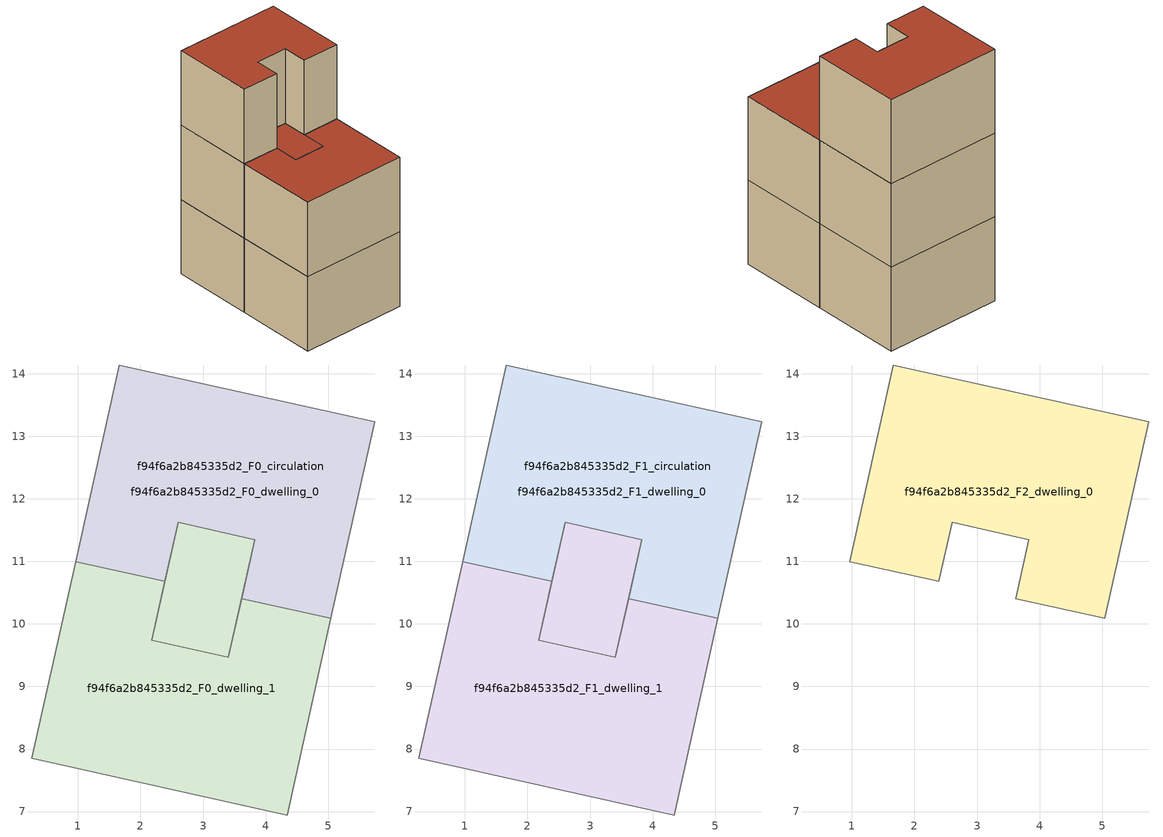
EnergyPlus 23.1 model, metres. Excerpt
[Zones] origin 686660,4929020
f94f6a2b845335d2_F0_dwelling_0
 floor ground (EU_floor_Construction): 3.83,11.35 3.62,10.41 3.41,9.46 2.18,9.74 2.6,11.62 z0; 5.75,13.23 5.05,10.09 3.62,10.41 3.83,11.35 2.6,11.62 2.39,10.68 0.96,11 1.66,14.14 z0
 wall adiabatic (EU_wall_Construction): 2.39,10.68 2.6,11.62 3.83,11.35 3.62,10.41 / 5.05,10.09 5.75,13.23 1.66,14.14 0.96,11 z0:3
 wall to f94f6a2b845335d2_F0_dwelling_1 (EU_wall_Construction): 0.96,11 2.39,10.68 / 3.62,10.41 5.05,10.09 z0:3
f94f6a2b845335d2_F0_dwelling_1
 floor ground (EU_floor_Construction): 5.05,10.09 4.35,6.94 0.26,7.85 0.96,11 2.39,10.68 2.18,9.74 3.41,9.46 3.62,10.41 z0; 3.83,11.35 3.62,10.41 3.41,9.46 2.18,9.74 2.6,11.62 z0
 wall adiabatic (EU_wall_Construction): 3.62,10.41 3.41,9.46 / 2.18,9.74 2.39,10.68 / 0.96,11 0.26,7.85 4.35,6.94 5.05,10.09 z0:3
 wall to f94f6a2b845335d2_F0_circulation (EU_wall_Construction): 3.41,9.46 2.18,9.74 z0:3
f94f6a2b845335d2_F0_circulation
 floor ground (EU_floor_Construction): 3.83,11.35 3.62,10.41 3.41,9.46 2.18,9.74 2.6,11.62 z0; 5.75,13.23 5.05,10.09 3.62,10.41 3.83,11.35 2.6,11.62 2.39,10.68 0.96,11 1.66,14.14 z0; 5.05,10.09 4.35,6.94 0.26,7.85 0.96,11 2.39,10.68 2.18,9.74 3.41,9.46 3.62,10.41 z0
 wall adiabatic (EU_wall_Construction): 3.41,9.46 3.83,11.35 2.6,11.62 2.18,9.74 z0:3
f94f6a2b845335d2_F1_dwelling_0
 floor outside (EU_floor_Construction): 5.75,13.23 5.05,10.09 3.62,10.41 3.83,11.35 2.6,11.62 2.39,10.68 0.96,11 1.66,14.14 z3; 3.83,11.35 3.62,10.41 3.41,9.46 2.18,9.74 2.6,11.62 z3
 wall adiabatic (EU_wall_Construction): 2.39,10.68 2.6,11.62 3.83,11.35 3.62,10.41 / 5.05,10.09 5.75,13.23 1.66,14.14 0.96,11 z3:6
 wall to f94f6a2b845335d2_F1_dwelling_1 (EU_wall_Construction): 0.96,11 2.39,10.68 / 3.62,10.41 5.05,10.09 z3:6
 roof outside (EU_floor_Construction): 3.41,9.46 3.62,10.41 3.83,11.35 2.6,11.62 2.18,9.74 z6
f94f6a2b845335d2_F1_dwelling_1
 floor to f94f6a2b845335d2_F0_dwelling_1 (EU_floor_Construction): 5.05,10.09 4.35,6.94 0.26,7.85 0.96,11 2.39,10.68 2.18,9.74 3.41,9.46 3.62,10.41 z3; 3.83,11.35 3.62,10.41 3.41,9.46 2.18,9.74 2.6,11.62 z3
 wall adiabatic (EU_wall_Construction): 3.62,10.41 3.41,9.46 / 2.18,9.74 2.39,10.68 / 0.96,11 0.26,7.85 4.35,6.94 5.05,10.09 z3:6
 wall to f94f6a2b845335d2_F1_circulation (EU_wall_Construction): 3.41,9.46 2.18,9.74 z3:6
 roof outside (EU_roof_Construction): 3.41,9.46 3.62,10.41 3.83,11.35 2.6,11.62 2.18,9.74 z6; 4.35,6.94 5.05,10.09 3.62,10.41 3.41,9.46 2.18,9.74 2.39,10.68 0.96,11 0.26,7.85 z6
f94f6a2b845335d2_F1_circulation
 floor outside (EU_floor_Construction): 3.83,11.35 3.62,10.41 3.41,9.46 2.18,9.74 2.6,11.62 z3; 5.05,10.09 4.35,6.94 0.26,7.85 0.96,11 2.39,10.68 2.18,9.74 3.41,9.46 3.62,10.41 z3
 floor to f94f6a2b845335d2_F0_circulation (EU_floor_Construction): 5.75,13.23 5.05,10.09 3.62,10.41 3.83,11.35 2.6,11.62 2.39,10.68 0.96,11 1.66,14.14 z3
 wall adiabatic (EU_wall_Construction): 3.41,9.46 3.83,11.35 2.6,11.62 2.18,9.74 z3:6
 roof outside (EU_roof_Construction): 5.05,10.09 5.75,13.23 1.66,14.14 0.96,11 2.39,10.68 2.6,11.62 3.83,11.35 3.62,10.41 z6; 3.41,9.46 3.62,10.41 3.83,11.35 2.6,11.62 2.18,9.74 z6; 4.35,6.94 5.05,10.09 3.62,10.41 3.41,9.46 2.18,9.74 2.39,10.68 0.96,11 0.26,7.85 z6
f94f6a2b845335d2_F2_dwelling_0
 floor to f94f6a2b845335d2_F1_dwelling_0 (EU_floor_Construction): 5.75,13.23 5.05,10.09 3.62,10.41 3.83,11.35 2.6,11.62 2.39,10.68 0.96,11 1.66,14.14 z6
 wall adiabatic (EU_wall_Construction): 1.66,14.14 0.96,11 2.39,10.68 2.6,11.62 3.83,11.35 3.62,10.41 5.05,10.09 5.75,13.23 1.66,14.14 z6:9
 roof outside (EU_roof_Construction): 5.05,10.09 5.75,13.23 1.66,14.14 0.96,11 2.39,10.68 2.6,11.62 3.83,11.35 3.62,10.41 z9
[Building]
EU S2 Campaign: North Axis=0; Terrain=City; Solar Distribution=FullExterior
[Site:Location]
Bologna: Latitude=44.5; Longitude=11.25; Time Zone=1; Elevation=37
[SizingPeriod:WeatherFileDays]
AnnualSizingPeriod: Begin Month=1; Begin Day of Month=1; End Month=12; End Day of Month=31; Day of Week for Start Day=Monday; Use Weather File Daylight Saving Period=No; Use Weather File Rain and Snow Indicators=No
[MATERIAL]
EU_InternalMass_Material: Roughness=MediumRough; Thickness=0.1; Conductivity=1; Density=1800; Specific Heat=900; Thermal Absorptance=0.9; Solar Absorptance=0.7; Visible Absorptance=0.7
[MATERIAL:NOMASS] Roughness=MediumRough; Thermal Absorptance=0.9; Solar Absorptance=0.7; Visible Absorptance=0.7
Name | Thermal Resistance
EU_wall_NoMass | 0.937881
EU_roof_NoMass | 0.548572
EU_floor_NoMass | 0.71348
[CONSTRUCTION]
EU_wall_Construction: EU_wall_NoMass
EU_roof_Construction: EU_roof_NoMass
EU_floor_Construction: EU_floor_NoMass
EU_InternalMass_Construction: EU_InternalMass_Material
[ZONE] Type=1; Multiplier=1; Ceiling Height=autocalculate; Floor Area=autocalculate; Part of Total Floor Area=Yes
Name | Volume
f94f6a2b845335d2_F0_dwelling_0 | 44.0859
f94f6a2b845335d2_F1_dwelling_0 | 44.0874
f94f6a2b845335d2_F2_dwelling_0 | 36.8071
f94f6a2b845335d2_F0_dwelling_1 | 44.0845
f94f6a2b845335d2_F1_dwelling_1 | 44.0837
f94f6a2b845335d2_F0_circulation; f94f6a2b845335d2_F1_circulation | 80.8909
[INTERNALMASS] Construction=EU_InternalMass_Construction
Name | Zone or ZoneList | Surface Area
f94f6a2b845335d2_F0_dwelling_0_EU_InternalMass | f94f6a2b845335d2_F0_dwelling_0 | 12.2683
f94f6a2b845335d2_F0_dwelling_1_EU_InternalMass | f94f6a2b845335d2_F0_dwelling_1 | 12.2683
f94f6a2b845335d2_F1_dwelling_0_EU_InternalMass | f94f6a2b845335d2_F1_dwelling_0 | 12.2683
f94f6a2b845335d2_F1_dwelling_1_EU_InternalMass | f94f6a2b845335d2_F1_dwelling_1 | 12.2683
f94f6a2b845335d2_F2_dwelling_0_EU_InternalMass | f94f6a2b845335d2_F2_dwelling_0 | 26.9634
[OTHEREQUIPMENT] Fuel Type=Electricity; Design Level Calculation Method=Watts/Area; Power per Zone Floor Area=1; Fraction Latent=0; Fraction Radiant=0; Fraction Lost=0; Carbon Dioxide Generation Rate=0; EndUse Subcategory=EU_Step8_InternalGains
Name | Zone or ZoneList or Space or SpaceList | Schedule
EU_Step8_InternalGain_f94f6a2b845335d2_F0_dwelling_0_f000 | f94f6a2b845335d2_F0_dwelling_0 | EU_Step8_GainSchedule_f94f6a2b845335d2_F0_dwelling_0_f000
EU_Step8_InternalGain_f94f6a2b845335d2_F0_dwelling_1_f000 | f94f6a2b845335d2_F0_dwelling_1 | EU_Step8_GainSchedule_f94f6a2b845335d2_F0_dwelling_1_f000
EU_Step8_InternalGain_f94f6a2b845335d2_F1_dwelling_0_f000 | f94f6a2b845335d2_F1_dwelling_0 | EU_Step8_GainSchedule_f94f6a2b845335d2_F1_dwelling_0_f000
EU_Step8_InternalGain_f94f6a2b845335d2_F1_dwelling_1_f000 | f94f6a2b845335d2_F1_dwelling_1 | EU_Step8_GainSchedule_f94f6a2b845335d2_F1_dwelling_1_f000
EU_Step8_InternalGain_f94f6a2b845335d2_F2_dwelling_0_f000 | f94f6a2b845335d2_F2_dwelling_0 | EU_Step8_GainSchedule_f94f6a2b845335d2_F2_dwelling_0_f000
[ZONEINFILTRATION:DESIGNFLOWRATE] Schedule=EU_AlwaysOn; Design Flow Rate Calculation Method=Flow/Area; Flow Rate per Floor Area=0.0005; Constant Term Coefficient=1; Temperature Term Coefficient=0; Velocity Term Coefficient=0; Velocity Squared Term Coefficient=0
Name | Zone or ZoneList or Space or SpaceList
EU_Circulation_Infiltration_f94f6a2b845335d2_F0_circulation | f94f6a2b845335d2_F0_circulation
EU_Circulation_Infiltration_f94f6a2b845335d2_F1_circulation | f94f6a2b845335d2_F1_circulation
[ZONEVENTILATION:DESIGNFLOWRATE] Schedule=EU_AlwaysOn; Design Flow Rate Calculation Method=AirChanges/Hour; Air Changes per Hour=0.687892; Ventilation Type=Natural; Fan Pressure Rise=0; Fan Total Efficiency=1; Constant Term Coefficient=1; Temperature Term Coefficient=0; Velocity Term Coefficient=0; Velocity Squared Term Coefficient=0; Minimum Indoor Temperature=-100; Maximum Indoor Temperature=100; Delta Temperature=-100; Minimum Outdoor Temperature=-100; Maximum Outdoor Temperature=100; Maximum Wind Speed=40
Name | Zone or ZoneList or Space or SpaceList
EU_ConstantAir_f94f6a2b845335d2_F0_dwelling_0 | f94f6a2b845335d2_F0_dwelling_0
EU_ConstantAir_f94f6a2b845335d2_F0_dwelling_1 | f94f6a2b845335d2_F0_dwelling_1
EU_ConstantAir_f94f6a2b845335d2_F1_dwelling_0 | f94f6a2b845335d2_F1_dwelling_0
EU_ConstantAir_f94f6a2b845335d2_F1_dwelling_1 | f94f6a2b845335d2_F1_dwelling_1
EU_ConstantAir_f94f6a2b845335d2_F2_dwelling_0 | f94f6a2b845335d2_F2_dwelling_0
[HVACTEMPLATE:THERMOSTAT] Constant Heating Setpoint=20; Constant Cooling Setpoint=50
EU_HeatOnly_f94f6a2b845335d2_F0_dwelling_0; EU_HeatOnly_f94f6a2b845335d2_F0_dwelling_1; EU_HeatOnly_f94f6a2b845335d2_F1_dwelling_0; EU_HeatOnly_f94f6a2b845335d2_F1_dwelling_1; EU_HeatOnly_f94f6a2b845335d2_F2_dwelling_0
[HVACTEMPLATE:ZONE:IDEALLOADSAIRSYSTEM] System Availability Schedule=EU_AlwaysOn; Maximum Heating Supply Air Temperature=50; Minimum Cooling Supply Air Temperature=13; Maximum Heating Supply Air Humidity Ratio=0.0156; Minimum Cooling Supply Air Humidity Ratio=0.0077; Heating Limit=NoLimit; Cooling Limit=NoLimit; Heating Availability Schedule=EU_AlwaysOn; Cooling Availability Schedule=EU_CoolingOff; Dehumidification Control Type=ConstantSensibleHeatRatio; Cooling Sensible Heat Ratio=0.7; Dehumidification Setpoint=60; Humidification Control Type=None; Humidification Setpoint=30; Outdoor Air Method=None; Outdoor Air Flow Rate per Person=0.00944; Outdoor Air Flow Rate per Zone Floor Area=0; Outdoor Air Flow Rate per Zone=0; Demand Controlled Ventilation Type=None; Outdoor Air Economizer Type=NoEconomizer; Heat Recovery Type=None; Sensible Heat Recovery Effectiveness=0.7; Latent Heat Recovery Effectiveness=0.65
Name | Template Thermostat
f94f6a2b845335d2_F0_dwelling_0 | EU_HeatOnly_f94f6a2b845335d2_F0_dwelling_0
f94f6a2b845335d2_F0_dwelling_1 | EU_HeatOnly_f94f6a2b845335d2_F0_dwelling_1
f94f6a2b845335d2_F1_dwelling_0 | EU_HeatOnly_f94f6a2b845335d2_F1_dwelling_0
f94f6a2b845335d2_F1_dwelling_1 | EU_HeatOnly_f94f6a2b845335d2_F1_dwelling_1
f94f6a2b845335d2_F2_dwelling_0 | EU_HeatOnly_f94f6a2b845335d2_F2_dwelling_0
[SIZING:ZONE] Zone Cooling Design Supply Air Temperature Input Method=SupplyAirTemperature; Zone Cooling Design Supply Air Temperature=13; Zone Heating Design Supply Air Temperature Input Method=SupplyAirTemperature; Zone Heating Design Supply Air Temperature=50; Zone Cooling Design Supply Air Humidity Ratio=0.008; Zone Heating Design Supply Air Humidity Ratio=0.008; Cooling Design Air Flow Method=DesignDay; Cooling Design Air Flow Rate=0; Cooling Minimum Air Flow per Zone Floor Area=0.000762; Cooling Minimum Air Flow=0; Cooling Minimum Air Flow Fraction=0.2; Heating Design Air Flow Method=DesignDay; Heating Design Air Flow Rate=0; Heating Maximum Air Flow per Zone Floor Area=0.002032; Heating Maximum Air Flow=0.141576; Heating Maximum Air Flow Fraction=0.3; Account for Dedicated Outdoor Air System=No; Dedicated Outdoor Air System Control Strategy=NeutralSupplyAir; Dedicated Outdoor Air Low Setpoint Temperature for Design=autosize; Dedicated Outdoor Air High Setpoint Temperature for Design=autosize; Zone Load Sizing Method=Sensible Load Only No Latent Load; Zone Latent Cooling Design Supply Air Humidity Ratio Input Method=HumidityRatioDifference; Zone Cooling Design Supply Air Humidity Ratio Difference=0.005; Zone Latent Heating Design Supply Air Humidity Ratio Input Method=HumidityRatioDifference; Zone Humidification Design Supply Air Humidity Ratio Difference=0.005
f94f6a2b845335d2_F0_dwelling_0; f94f6a2b845335d2_F0_dwelling_1; f94f6a2b845335d2_F1_dwelling_0; f94f6a2b845335d2_F1_dwelling_1; f94f6a2b845335d2_F2_dwelling_0
[SCHEDULE:CONSTANT]
Name | Hourly Value
EU_AlwaysOn | 1
EU_CoolingOff | 0
[SCHEDULE:FILE] Column Number=1; Rows to Skip at Top=0; Number of Hours of Data=8760; Column Separator=Comma; Interpolate to Timestep=No; Minutes per Item=60; Adjust Schedule for Daylight Savings=Yes
Name | File
EU_Step8_GainSchedule_f94f6a2b845335d2_F0_dwelling_0_f000 | ../../schedules/f94f6a2b845335d2/f94f6a2b845335d2_F0_dwelling_0_f000_gain.csv
EU_Step8_GainSchedule_f94f6a2b845335d2_F0_dwelling_1_f000 | ../../schedules/f94f6a2b845335d2/f94f6a2b845335d2_F0_dwelling_1_f000_gain.csv
EU_Step8_GainSchedule_f94f6a2b845335d2_F1_dwelling_0_f000 | ../../schedules/f94f6a2b845335d2/f94f6a2b845335d2_F1_dwelling_0_f000_gain.csv
EU_Step8_GainSchedule_f94f6a2b845335d2_F1_dwelling_1_f000 | ../../schedules/f94f6a2b845335d2/f94f6a2b845335d2_F1_dwelling_1_f000_gain.csv
EU_Step8_GainSchedule_f94f6a2b845335d2_F2_dwelling_0_f000 | ../../schedules/f94f6a2b845335d2/f94f6a2b845335d2_F2_dwelling_0_f000_gain.csv
